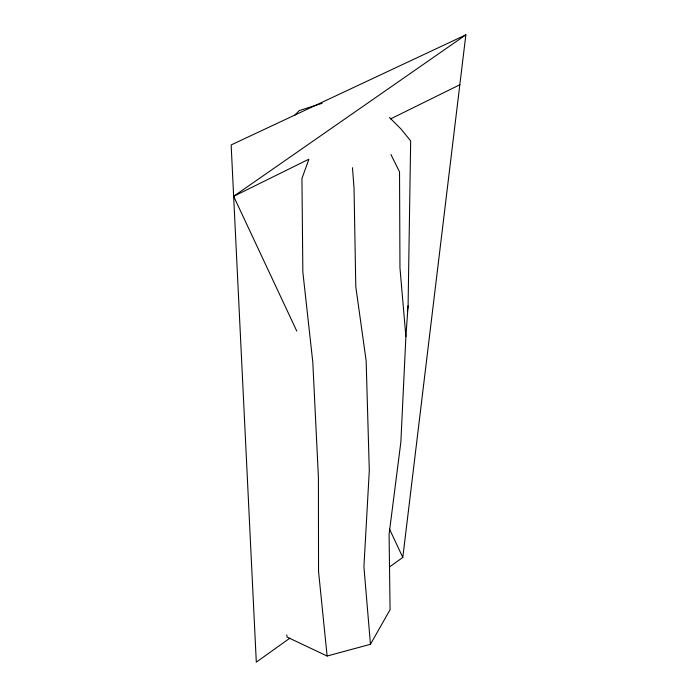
<?xml version="1.0" encoding="UTF-8"?>
<svg xmlns="http://www.w3.org/2000/svg" width="697" height="697" viewBox="0 0 697 697"><rect width="100%" height="100%" fill="white"/><g stroke="black" fill="none" stroke-linecap="round" stroke-linejoin="round"><path stroke-width="1.05" d="M286.833 634.88L286.972 637.032L327.12 656.025L370.455 644.289L390.076 609.683L389.083 534.372L400.862 442.055L405.889 336.642L408.085 305.835L410.664 140.872L400.827 128.823L389.423 117.453M389.562 566.905L402.796 557.443L465.849 34.85L231.151 144.941L256.304 662.15L289.839 638.182M407.405 311.237L408.085 305.835M308.797 159.587L301.94 178.423L302.846 272.03L312.796 362.144L318.416 477.454L318.538 571.331L327.12 656.025M294.901 115.066L299.327 110.544L322.11 103.322M296.791 331.119L233.652 196.31L465.849 34.85M233.652 196.31L308.719 159.282M390.608 118.891L459.828 84.755M390.939 154.551L399.529 171.863L399.965 267.927L405.889 336.642M389.431 528.901L402.796 557.443M370.455 644.289L363.921 566.853L369.297 470.492L366.134 360.715L355.784 286.659L354.032 188.007L352.473 167.707"/></g></svg>
